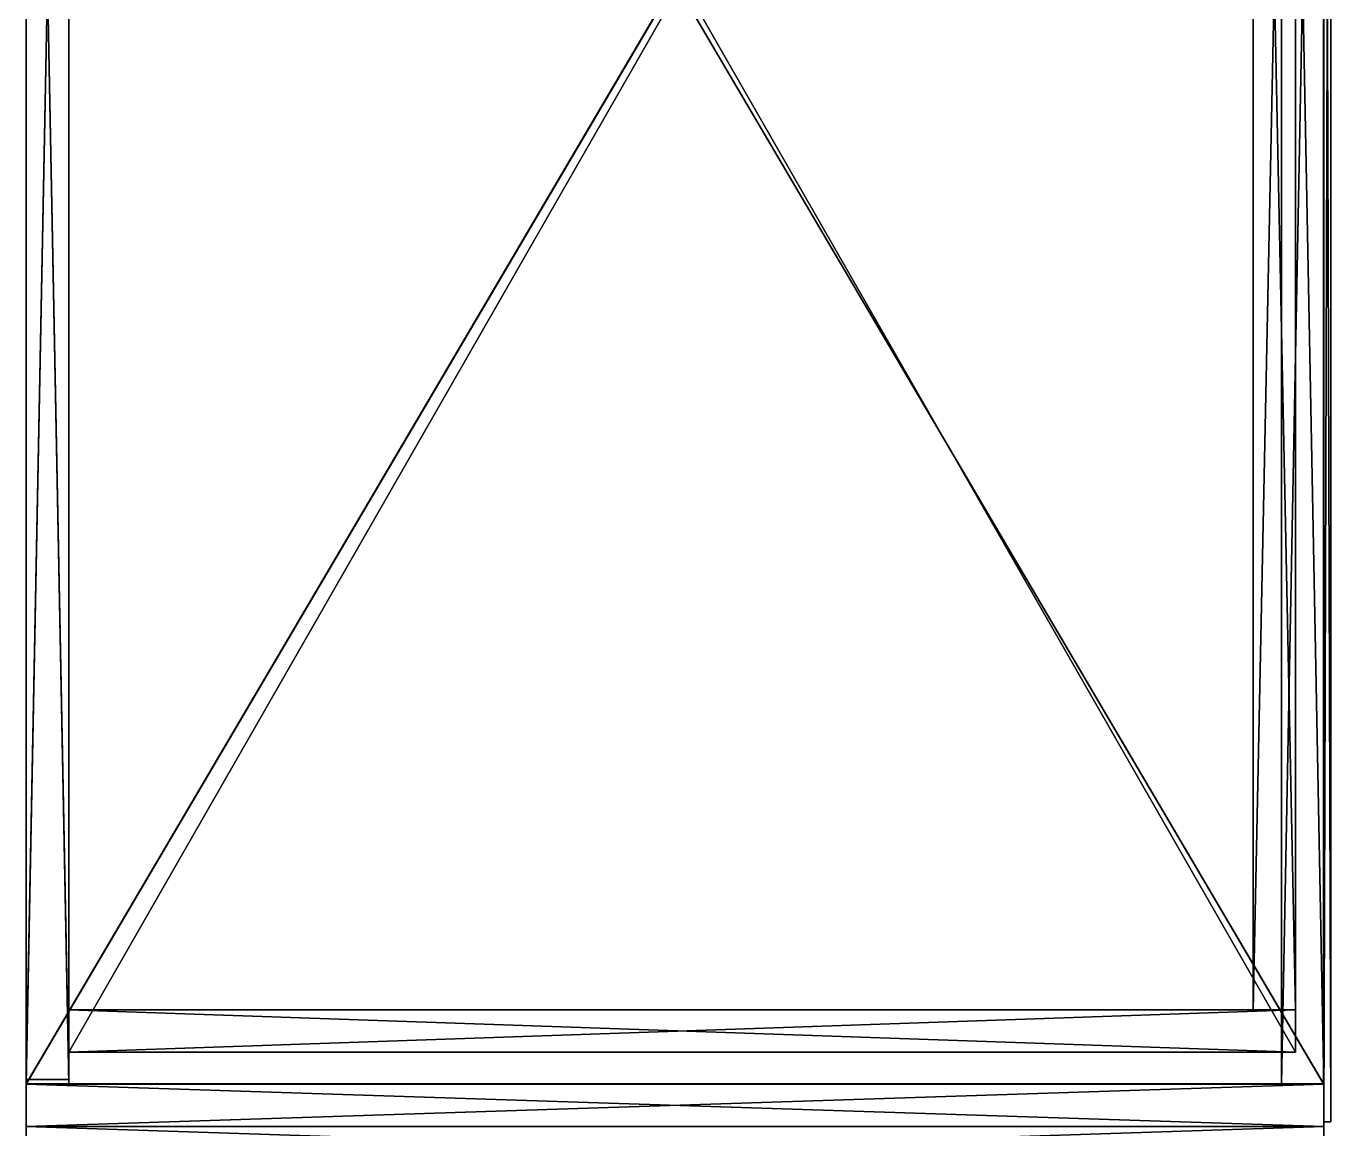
# Model space of a CAD drawing. Extents: x -93 to 853, y -1114 to 3880.
# Drawn here: x 0 to 553, y 969 to 1436 of the extents above; entities that cross this region are included whole.
import ezdxf

# ---------------------------------------------------------------- set-up
doc = ezdxf.new("R2010")
doc.units = 0
doc.layers.get('0').update_dxf_attribs({"color": 13, "linetype": 'CONTINUOUS'})
for name, color, linetype in [('____03_2____', 190, 'CONTINUOUS'), ('____03_2_____', 252, 'CONTINUOUS'), ('____03______', 134, 'CONTINUOUS'), ('_____18________1____', 32, 'CONTINUOUS'), ('_____18________1_____', 134, 'CONTINUOUS'), ('_____18________2____', 34, 'CONTINUOUS'), ('_____18________2_____', 22, 'CONTINUOUS'), ('_____18_____________', 36, 'CONTINUOUS')]:
    doc.layers.add(name, color=color, linetype=linetype)

# ---------------------------------------------------------------- blocks, each defined once
blk = doc.blocks.new('TELO_39')
for p, q in [((0, 2100), (0, 2100, -550)), ((0, 0), (0, 2100)), ((0, 2100, -550), (0, 0, -550)), ((18, 2100, -550), (0, 2100, -550)), ((0, 2100), (18, 2100)), ((18, 2100), (18, 2100, -550)), ((18, 0), (18, 2100)), ((18, 2100, -550), (18, 0, -550)), ((0, 0, -550), (0, 0)), ((0, 0), (18, 0)), ((18, 0, -550), (0, 0, -550)), ((18, 0, -550), (18, 0))]:
    blk.add_line(p, q)
mesh = blk.add_polyface()
corners = [(0, 2100), (0, 0, -550), (0, 0), (0, 2100, -550)]
mesh.append_faces([[corners[k] for k in face] for face in [(0, 1, 2), (1, 0, 3)]], dxfattribs={"vtx0": -1})
mesh = blk.add_polyface()
corners = [(18, 2100, -550), (0, 0, -550), (0, 2100, -550), (18, 0, -550)]
mesh.append_faces([[corners[k] for k in face] for face in [(0, 1, 2), (1, 0, 3)]], dxfattribs={"vtx0": -1})
mesh = blk.add_polyface()
corners = [(0, 2100), (18, 2100, -550), (0, 2100, -550), (18, 2100)]
mesh.append_faces([[corners[k] for k in face] for face in [(0, 1, 2), (1, 0, 3)]], dxfattribs={"vtx0": -1})
mesh = blk.add_polyface()
corners = [(18, 0), (0, 2100), (0, 0), (18, 2100)]
mesh.append_faces([[corners[k] for k in face] for face in [(0, 1, 2), (1, 0, 3)]], dxfattribs={"vtx0": -1})
mesh = blk.add_polyface()
corners = [(18, 0, -550), (18, 2100), (18, 0), (18, 2100, -550)]
mesh.append_faces([[corners[k] for k in face] for face in [(0, 1, 2), (1, 0, 3)]], dxfattribs={"vtx0": -1})
mesh = blk.add_polyface()
corners = [(18, 0), (0, 0, -550), (18, 0, -550), (0, 0)]
mesh.append_faces([[corners[k] for k in face] for face in [(0, 1, 2), (1, 0, 3)]], dxfattribs={"vtx0": -1})
blk = doc.blocks.new('RAM_PANEL_39')
for p, q in [((0, 550), (18, 550)), ((0, 550, 2100), (18, 550, 2100)), ((0, 0, 2100), (18, 0, 2100)), ((0, 0), (18, 0))]:
    blk.add_line(p, q)
at = {"extrusion": (0, -1, 6.12323e-17)}
blk.add_blockref('TELO_39', (0, 0), dxfattribs=at)
blk = doc.blocks.new('PANEL_V_30')
blk.add_blockref('RAM_PANEL_39', (0, 0))
blk = doc.blocks.new('TELO_32')
for p, q in [((907, 520), (0, 520)), ((907, 520, 3), (0, 520, 3)), ((907, 520), (907, 520, 3)), ((907, 0), (907, 520)), ((907, 0, 3), (907, 520, 3)), ((0, 0), (907, 0)), ((0, 0, 3), (907, 0, 3)), ((907, 0), (907, 0, 3))]:
    blk.add_line(p, q)
mesh = blk.add_polyface()
corners = [(907, 520), (0, 0), (0, 520), (907, 0)]
mesh.append_faces([[corners[k] for k in face] for face in [(0, 1, 2), (1, 0, 3)]], dxfattribs={"vtx0": -1})
mesh = blk.add_polyface()
corners = [(907, 0, 3), (0, 520, 3), (0, 0, 3), (907, 520, 3)]
mesh.append_faces([[corners[k] for k in face] for face in [(0, 1, 2), (1, 0, 3)]], dxfattribs={"vtx0": -1})
blk = doc.blocks.new('KR_F')
at = {"color": 250}
for p, q in [((0, 0, 16), (0, 0)), ((700, 0, 16), (0, 0, 16)), ((0, 0), (700, 0)), ((700, 0), (700, 0, 16))]:
    blk.add_line(p, q, dxfattribs=at)
mesh = blk.add_polyface()
corners = [(700, 0, 16), (0, 0), (700, 0), (0, 0, 16)]
mesh.append_faces([[corners[k] for k in face] for face in [(0, 1, 2), (1, 0, 3)]], dxfattribs={"vtx0": -1})
blk = doc.blocks.new('KR_Z')
at = {"color": 250}
for p, q in [((0, 0, 16), (0, 0)), ((0, 0), (700, 0)), ((700, 0, 16), (0, 0, 16)), ((700, 0), (700, 0, 16))]:
    blk.add_line(p, q, dxfattribs=at)
mesh = blk.add_polyface()
corners = [(0, 0, 16), (700, 0), (0, 0), (700, 0, 16)]
mesh.append_faces([[corners[k] for k in face] for face in [(0, 1, 2), (1, 0, 3)]], dxfattribs={"vtx0": -1})
blk = doc.blocks.new('KR_P')
at = {"color": 250}
for p, q in [((0, 500), (0, 500, 16)), ((0, 0), (0, 500)), ((0, 500, 16), (0, 0, 16)), ((0, 0, 16), (0, 0))]:
    blk.add_line(p, q, dxfattribs=at)
mesh = blk.add_polyface()
corners = [(0, 500), (0, 0, 16), (0, 0), (0, 500, 16)]
mesh.append_faces([[corners[k] for k in face] for face in [(0, 1, 2), (1, 0, 3)]], dxfattribs={"vtx0": -1})
blk = doc.blocks.new('KR_3')
at = {"xscale": 1.295714285714286, "zscale": 0.1875}
for name, p in [('KR_Z', (0, 520)), ('KR_F', (0, 0))]:
    blk.add_blockref(name, p, dxfattribs=at)
at = {"yscale": 1.04, "zscale": 0.1875}
blk.add_blockref('KR_P', (907, 0), dxfattribs=at)
blk = doc.blocks.new('RAM_PANEL_31')
at = {"color": 250}
for p, q in [((907, 520), (0, 520)), ((907, 520, 3), (0, 520, 3)), ((907, 0), (907, 520)), ((907, 520), (907, 520, 3)), ((907, 0, 3), (907, 520, 3)), ((0, 0), (907, 0)), ((0, 0, 3), (907, 0, 3)), ((907, 0), (907, 0, 3))]:
    blk.add_line(p, q, dxfattribs=at)
for name in ['TELO_32', 'KR_3']:
    blk.add_blockref(name, (0, 0))
blk = doc.blocks.new('PANEL_G_3')
blk.add_blockref('RAM_PANEL_31', (0, 0))
blk = doc.blocks.new('TELO_F_4')
for p, q in [((0, 18), (200, 18)), ((200, 18, 871), (0, 18, 871)), ((0, 18, 871), (0, 18)), ((0, 18, 871), (0, 0, 871)), ((0, 0), (0, 18)), ((200, 18), (200, 18, 871)), ((200, 18, 871), (200, 0, 871)), ((200, 18), (200, 0)), ((200, 0, 871), (0, 0, 871)), ((0, 0), (200, 0)), ((0, 0, 871), (0, 0)), ((200, 0), (200, 0, 871))]:
    blk.add_line(p, q)
mesh = blk.add_polyface()
corners = [(0, 18, 871), (200, 18), (0, 18), (200, 18, 871)]
mesh.append_faces([[corners[k] for k in face] for face in [(0, 1, 2), (1, 0, 3)]], dxfattribs={"vtx0": -1})
mesh = blk.add_polyface()
corners = [(200, 0, 871), (0, 18, 871), (0, 0, 871), (200, 18, 871)]
mesh.append_faces([[corners[k] for k in face] for face in [(0, 1, 2), (1, 0, 3)]], dxfattribs={"vtx0": -1})
mesh = blk.add_polyface()
corners = [(0, 18, 871), (0, 0), (0, 0, 871), (0, 18)]
mesh.append_faces([[corners[k] for k in face] for face in [(0, 1, 2), (1, 0, 3)]], dxfattribs={"vtx0": -1})
mesh = blk.add_polyface()
corners = [(200, 18), (0, 0), (0, 18), (200, 0)]
mesh.append_faces([[corners[k] for k in face] for face in [(0, 1, 2), (1, 0, 3)]], dxfattribs={"vtx0": -1})
mesh = blk.add_polyface()
corners = [(200, 18), (200, 0, 871), (200, 0), (200, 18, 871)]
mesh.append_faces([[corners[k] for k in face] for face in [(0, 1, 2), (1, 0, 3)]], dxfattribs={"vtx0": -1})
mesh = blk.add_polyface()
corners = [(200, 0), (0, 0, 871), (0, 0), (200, 0, 871)]
mesh.append_faces([[corners[k] for k in face] for face in [(0, 1, 2), (1, 0, 3)]], dxfattribs={"vtx0": -1})
blk = doc.blocks.new('RAMKA_PANEL_F_3')
for p, q in [((0, 0), (0, 18)), ((0, 0, 871), (0, 18, 871)), ((200, 0, 871), (200, 18, 871)), ((200, 0), (200, 18))]:
    blk.add_line(p, q)
blk.add_blockref('TELO_F_4', (0, 0))
blk = doc.blocks.new('PANEL_F_3')
blk.add_blockref('RAMKA_PANEL_F_3', (0, 0))
blk = doc.blocks.new('TELO_F_3')
for p, q in [((0, 18), (200, 18)), ((200, 18, 930), (0, 18, 930)), ((0, 18, 930), (0, 18)), ((0, 18, 930), (0, 0, 930)), ((0, 0), (0, 18)), ((200, 18), (200, 18, 930)), ((200, 18, 930), (200, 0, 930)), ((200, 18), (200, 0)), ((200, 0, 930), (0, 0, 930)), ((0, 0), (200, 0)), ((0, 0, 930), (0, 0)), ((200, 0), (200, 0, 930))]:
    blk.add_line(p, q)
mesh = blk.add_polyface()
corners = [(0, 18, 930), (200, 18), (0, 18), (200, 18, 930)]
mesh.append_faces([[corners[k] for k in face] for face in [(0, 1, 2), (1, 0, 3)]], dxfattribs={"vtx0": -1})
mesh = blk.add_polyface()
corners = [(200, 0, 930), (0, 18, 930), (0, 0, 930), (200, 18, 930)]
mesh.append_faces([[corners[k] for k in face] for face in [(0, 1, 2), (1, 0, 3)]], dxfattribs={"vtx0": -1})
mesh = blk.add_polyface()
corners = [(0, 18, 930), (0, 0), (0, 0, 930), (0, 18)]
mesh.append_faces([[corners[k] for k in face] for face in [(0, 1, 2), (1, 0, 3)]], dxfattribs={"vtx0": -1})
mesh = blk.add_polyface()
corners = [(200, 18), (0, 0), (0, 18), (200, 0)]
mesh.append_faces([[corners[k] for k in face] for face in [(0, 1, 2), (1, 0, 3)]], dxfattribs={"vtx0": -1})
mesh = blk.add_polyface()
corners = [(200, 18), (200, 0, 930), (200, 0), (200, 18, 930)]
mesh.append_faces([[corners[k] for k in face] for face in [(0, 1, 2), (1, 0, 3)]], dxfattribs={"vtx0": -1})
mesh = blk.add_polyface()
corners = [(200, 0), (0, 0, 930), (0, 0), (200, 0, 930)]
mesh.append_faces([[corners[k] for k in face] for face in [(0, 1, 2), (1, 0, 3)]], dxfattribs={"vtx0": -1})
blk = doc.blocks.new('RAMKA_PANEL_F_2')
for p, q in [((0, 0), (0, 18)), ((0, 0, 930), (0, 18, 930)), ((200, 0, 930), (200, 18, 930)), ((200, 0), (200, 18))]:
    blk.add_line(p, q)
blk.add_blockref('TELO_F_3', (0, 0))
blk = doc.blocks.new('PANEL_F_2')
blk.add_blockref('RAMKA_PANEL_F_2', (0, 0))
blk = doc.blocks.new('TELO_F_6')
for p, q in [((0, 18), (200, 18)), ((200, 18, 520), (0, 18, 520)), ((0, 18, 520), (0, 18)), ((0, 18, 520), (0, 0, 520)), ((0, 0), (0, 18)), ((200, 18), (200, 18, 520)), ((200, 18, 520), (200, 0, 520)), ((200, 18), (200, 0)), ((200, 0, 520), (0, 0, 520)), ((0, 0), (200, 0)), ((0, 0, 520), (0, 0)), ((200, 0), (200, 0, 520))]:
    blk.add_line(p, q)
mesh = blk.add_polyface()
corners = [(0, 18, 520), (200, 18), (0, 18), (200, 18, 520)]
mesh.append_faces([[corners[k] for k in face] for face in [(0, 1, 2), (1, 0, 3)]], dxfattribs={"vtx0": -1})
mesh = blk.add_polyface()
corners = [(200, 0, 520), (0, 18, 520), (0, 0, 520), (200, 18, 520)]
mesh.append_faces([[corners[k] for k in face] for face in [(0, 1, 2), (1, 0, 3)]], dxfattribs={"vtx0": -1})
mesh = blk.add_polyface()
corners = [(0, 18, 520), (0, 0), (0, 0, 520), (0, 18)]
mesh.append_faces([[corners[k] for k in face] for face in [(0, 1, 2), (1, 0, 3)]], dxfattribs={"vtx0": -1})
mesh = blk.add_polyface()
corners = [(200, 18), (0, 0), (0, 18), (200, 0)]
mesh.append_faces([[corners[k] for k in face] for face in [(0, 1, 2), (1, 0, 3)]], dxfattribs={"vtx0": -1})
mesh = blk.add_polyface()
corners = [(200, 18), (200, 0, 520), (200, 0), (200, 18, 520)]
mesh.append_faces([[corners[k] for k in face] for face in [(0, 1, 2), (1, 0, 3)]], dxfattribs={"vtx0": -1})
mesh = blk.add_polyface()
corners = [(200, 0), (0, 0, 520), (0, 0), (200, 0, 520)]
mesh.append_faces([[corners[k] for k in face] for face in [(0, 1, 2), (1, 0, 3)]], dxfattribs={"vtx0": -1})
blk = doc.blocks.new('RAMKA_PANEL_F_5')
for p, q in [((0, 0), (0, 18)), ((0, 0, 520), (0, 18, 520)), ((200, 0, 520), (200, 18, 520)), ((200, 0), (200, 18))]:
    blk.add_line(p, q)
blk.add_blockref('TELO_F_6', (0, 0))
blk = doc.blocks.new('PANEL_F_5')
blk.add_blockref('RAMKA_PANEL_F_5', (0, 0))
blk = doc.blocks.new('____')
at = {"layer": '____03______', "extrusion": (2.95823e-31, -7.65714e-16, -1), "rotation": 270}
blk.add_blockref('PANEL_G_3', (-538, 918.5, -3), dxfattribs=at)
at = {"layer": '_____18_____________', "extrusion": (1, -7.65714e-16, -3.82857e-16), "rotation": 89.99999999999991}
blk.add_blockref('PANEL_F_5', (29.5, 0, 18), dxfattribs=at)
at = {"layer": '_____18_____________', "extrusion": (-1.14857e-15, 1, 3.82857e-15), "rotation": 89.99999999999994}
blk.add_blockref('PANEL_F_3', (-520, 0, 29.5), dxfattribs=at)
at = {"layer": '_____18_____________', "extrusion": (1.14857e-15, 1, -1.71364e-30), "rotation": 90.00000000000016}
blk.add_blockref('PANEL_F_2', (0, 0), dxfattribs=at)
blk = doc.blocks.new('TELO_33')
for p, q in [((0, 830), (0, 830, -550)), ((0, 0), (0, 830)), ((0, 830, -550), (0, 0, -550)), ((18, 830, -550), (0, 830, -550)), ((0, 830), (18, 830)), ((18, 830), (18, 830, -550)), ((18, 0), (18, 830)), ((18, 830, -550), (18, 0, -550)), ((0, 0, -550), (0, 0)), ((0, 0), (18, 0)), ((18, 0, -550), (0, 0, -550)), ((18, 0, -550), (18, 0))]:
    blk.add_line(p, q)
mesh = blk.add_polyface()
corners = [(0, 830), (0, 0, -550), (0, 0), (0, 830, -550)]
mesh.append_faces([[corners[k] for k in face] for face in [(0, 1, 2), (1, 0, 3)]], dxfattribs={"vtx0": -1})
mesh = blk.add_polyface()
corners = [(18, 830, -550), (0, 0, -550), (0, 830, -550), (18, 0, -550)]
mesh.append_faces([[corners[k] for k in face] for face in [(0, 1, 2), (1, 0, 3)]], dxfattribs={"vtx0": -1})
mesh = blk.add_polyface()
corners = [(0, 830), (18, 830, -550), (0, 830, -550), (18, 830)]
mesh.append_faces([[corners[k] for k in face] for face in [(0, 1, 2), (1, 0, 3)]], dxfattribs={"vtx0": -1})
mesh = blk.add_polyface()
corners = [(18, 0), (0, 830), (0, 0), (18, 830)]
mesh.append_faces([[corners[k] for k in face] for face in [(0, 1, 2), (1, 0, 3)]], dxfattribs={"vtx0": -1})
mesh = blk.add_polyface()
corners = [(18, 0, -550), (18, 830), (18, 0), (18, 830, -550)]
mesh.append_faces([[corners[k] for k in face] for face in [(0, 1, 2), (1, 0, 3)]], dxfattribs={"vtx0": -1})
mesh = blk.add_polyface()
corners = [(18, 0), (0, 0, -550), (18, 0, -550), (0, 0)]
mesh.append_faces([[corners[k] for k in face] for face in [(0, 1, 2), (1, 0, 3)]], dxfattribs={"vtx0": -1})
blk = doc.blocks.new('RAM_PANEL_33')
for p, q in [((0, 550), (18, 550)), ((0, 550, 830), (18, 550, 830)), ((0, 0, 830), (18, 0, 830)), ((0, 0), (18, 0))]:
    blk.add_line(p, q)
at = {"extrusion": (0, -1, 6.12323e-17)}
blk.add_blockref('TELO_33', (0, 0), dxfattribs=at)
blk = doc.blocks.new('PANEL_V_27')
blk.add_blockref('RAM_PANEL_33', (0, 0))
blk = doc.blocks.new('TELO_49')
for p, q in [((934, 550), (0, 550)), ((934, 550, 18), (0, 550, 18)), ((934, 550), (934, 550, 18)), ((934, 0), (934, 550)), ((934, 0, 18), (934, 550, 18)), ((0, 0), (934, 0)), ((0, 0, 18), (934, 0, 18)), ((934, 0), (934, 0, 18))]:
    blk.add_line(p, q)
mesh = blk.add_polyface()
corners = [(934, 550), (0, 0), (0, 550), (934, 0)]
mesh.append_faces([[corners[k] for k in face] for face in [(0, 1, 2), (1, 0, 3)]], dxfattribs={"vtx0": -1})
mesh = blk.add_polyface()
corners = [(934, 0, 18), (0, 550, 18), (0, 0, 18), (934, 550, 18)]
mesh.append_faces([[corners[k] for k in face] for face in [(0, 1, 2), (1, 0, 3)]], dxfattribs={"vtx0": -1})
blk = doc.blocks.new('KR_L')
at = {"color": 250}
for p, q in [((0, 500), (0, 0)), ((0, 0, 16), (0, 500, 16)), ((0, 500, 16), (0, 500)), ((0, 0), (0, 0, 16))]:
    blk.add_line(p, q, dxfattribs=at)
mesh = blk.add_polyface()
corners = [(0, 500, 16), (0, 0), (0, 0, 16), (0, 500)]
mesh.append_faces([[corners[k] for k in face] for face in [(0, 1, 2), (1, 0, 3)]], dxfattribs={"vtx0": -1})
blk = doc.blocks.new('KR_13')
at = {"yscale": 1.868, "zscale": 1.125}
for name, p in [('KR_L', (0, 0)), ('KR_P', (550, 0))]:
    blk.add_blockref(name, p, dxfattribs=at)
at = {"xscale": 0.7857142857142857, "zscale": 1.125}
blk.add_blockref('KR_F', (0, 0), dxfattribs=at)
blk = doc.blocks.new('RAM_PANEL_49')
at = {"color": 250}
for p, q in [((0, 934), (0, 0)), ((0, 934, 18), (0, 0, 18)), ((550, 0), (550, 934)), ((550, 0, 18), (550, 934, 18)), ((0, 0), (550, 0)), ((0, 0), (0, 0, 18)), ((0, 0, 18), (550, 0, 18)), ((550, 0), (550, 0, 18))]:
    blk.add_line(p, q, dxfattribs=at)
at = {"rotation": 270}
blk.add_blockref('TELO_49', (0, 934), dxfattribs=at)
blk.add_blockref('KR_13', (0, 0))
blk = doc.blocks.new('PANEL_G_13')
blk.add_blockref('RAM_PANEL_49', (0, 0))
blk = doc.blocks.new('TELO_F_17')
for p, q in [((0, 3), (2096, 3)), ((2096, 3, 966), (0, 3, 966)), ((0, 3, 966), (0, 3)), ((0, 3, 966), (0, 0, 966)), ((0, 0), (0, 3)), ((2096, 0, 966), (0, 0, 966)), ((0, 0), (2096, 0)), ((0, 0, 966), (0, 0)), ((2096, 3), (2096, 3, 966)), ((2096, 3, 966), (2096, 0, 966)), ((2096, 3), (2096, 0)), ((2096, 0), (2096, 0, 966))]:
    blk.add_line(p, q)
mesh = blk.add_polyface()
corners = [(0, 3, 966), (2096, 3), (0, 3), (2096, 3, 966)]
mesh.append_faces([[corners[k] for k in face] for face in [(0, 1, 2), (1, 0, 3)]], dxfattribs={"vtx0": -1})
mesh = blk.add_polyface()
corners = [(2096, 0, 966), (0, 3, 966), (0, 0, 966), (2096, 3, 966)]
mesh.append_faces([[corners[k] for k in face] for face in [(0, 1, 2), (1, 0, 3)]], dxfattribs={"vtx0": -1})
mesh = blk.add_polyface()
corners = [(0, 3, 966), (0, 0), (0, 0, 966), (0, 3)]
mesh.append_faces([[corners[k] for k in face] for face in [(0, 1, 2), (1, 0, 3)]], dxfattribs={"vtx0": -1})
mesh = blk.add_polyface()
corners = [(2096, 3), (0, 0), (0, 3), (2096, 0)]
mesh.append_faces([[corners[k] for k in face] for face in [(0, 1, 2), (1, 0, 3)]], dxfattribs={"vtx0": -1})
mesh = blk.add_polyface()
corners = [(2096, 0), (0, 0, 966), (0, 0), (2096, 0, 966)]
mesh.append_faces([[corners[k] for k in face] for face in [(0, 1, 2), (1, 0, 3)]], dxfattribs={"vtx0": -1})
mesh = blk.add_polyface()
corners = [(2096, 3), (2096, 0, 966), (2096, 0), (2096, 3, 966)]
mesh.append_faces([[corners[k] for k in face] for face in [(0, 1, 2), (1, 0, 3)]], dxfattribs={"vtx0": -1})
blk = doc.blocks.new('RAMKA_PANEL_F_16')
for p, q in [((0, 0), (0, 3)), ((0, 0, 2096), (0, 3, 2096))]:
    blk.add_line(p, q)
at = {"extrusion": (1, 0, 6.12323e-17), "rotation": 270}
blk.add_blockref('TELO_F_17', (0, 2096), dxfattribs=at)
blk = doc.blocks.new('PANEL_F_16')
blk.add_blockref('RAMKA_PANEL_F_16', (0, 0))
blk = doc.blocks.new('TELO_44')
for p, q in [((0, 830), (0, 830, -550)), ((0, 0), (0, 830)), ((0, 830, -550), (0, 0, -550)), ((18, 830, -550), (0, 830, -550)), ((0, 830), (18, 830)), ((18, 830), (18, 830, -550)), ((18, 0), (18, 830)), ((18, 830, -550), (18, 0, -550)), ((0, 0, -550), (0, 0)), ((0, 0), (18, 0)), ((18, 0, -550), (0, 0, -550)), ((18, 0, -550), (18, 0))]:
    blk.add_line(p, q)
mesh = blk.add_polyface()
corners = [(0, 830), (0, 0, -550), (0, 0), (0, 830, -550)]
mesh.append_faces([[corners[k] for k in face] for face in [(0, 1, 2), (1, 0, 3)]], dxfattribs={"vtx0": -1})
mesh = blk.add_polyface()
corners = [(18, 830, -550), (0, 0, -550), (0, 830, -550), (18, 0, -550)]
mesh.append_faces([[corners[k] for k in face] for face in [(0, 1, 2), (1, 0, 3)]], dxfattribs={"vtx0": -1})
mesh = blk.add_polyface()
corners = [(0, 830), (18, 830, -550), (0, 830, -550), (18, 830)]
mesh.append_faces([[corners[k] for k in face] for face in [(0, 1, 2), (1, 0, 3)]], dxfattribs={"vtx0": -1})
mesh = blk.add_polyface()
corners = [(18, 0), (0, 830), (0, 0), (18, 830)]
mesh.append_faces([[corners[k] for k in face] for face in [(0, 1, 2), (1, 0, 3)]], dxfattribs={"vtx0": -1})
mesh = blk.add_polyface()
corners = [(18, 0, -550), (18, 830), (18, 0), (18, 830, -550)]
mesh.append_faces([[corners[k] for k in face] for face in [(0, 1, 2), (1, 0, 3)]], dxfattribs={"vtx0": -1})
mesh = blk.add_polyface()
corners = [(18, 0), (0, 0, -550), (18, 0, -550), (0, 0)]
mesh.append_faces([[corners[k] for k in face] for face in [(0, 1, 2), (1, 0, 3)]], dxfattribs={"vtx0": -1})
blk = doc.blocks.new('RAM_PANEL_44')
for p, q in [((0, 550), (18, 550)), ((0, 550, 830), (18, 550, 830)), ((0, 0, 830), (18, 0, 830)), ((0, 0), (18, 0))]:
    blk.add_line(p, q)
at = {"extrusion": (0, -1, 6.12323e-17)}
blk.add_blockref('TELO_44', (0, 0), dxfattribs=at)
blk = doc.blocks.new('PANEL_V_32')
blk.add_blockref('RAM_PANEL_44', (0, 0))
blk = doc.blocks.new('TELO_52')
for p, q in [((934, 550), (0, 550)), ((934, 550, 18), (0, 550, 18)), ((934, 550), (934, 550, 18)), ((934, 0), (934, 550)), ((934, 0, 18), (934, 550, 18)), ((0, 0), (934, 0)), ((0, 0, 18), (934, 0, 18)), ((934, 0), (934, 0, 18))]:
    blk.add_line(p, q)
mesh = blk.add_polyface()
corners = [(934, 550), (0, 0), (0, 550), (934, 0)]
mesh.append_faces([[corners[k] for k in face] for face in [(0, 1, 2), (1, 0, 3)]], dxfattribs={"vtx0": -1})
mesh = blk.add_polyface()
corners = [(934, 0, 18), (0, 550, 18), (0, 0, 18), (934, 550, 18)]
mesh.append_faces([[corners[k] for k in face] for face in [(0, 1, 2), (1, 0, 3)]], dxfattribs={"vtx0": -1})
blk = doc.blocks.new('KR_14')
at = {"yscale": 1.868, "zscale": 1.125}
for name, p in [('KR_L', (0, 0)), ('KR_P', (550, 0))]:
    blk.add_blockref(name, p, dxfattribs=at)
at = {"xscale": 0.7857142857142857, "zscale": 1.125}
blk.add_blockref('KR_F', (0, 0), dxfattribs=at)
blk = doc.blocks.new('RAM_PANEL_52')
at = {"color": 250}
for p, q in [((0, 934), (0, 0)), ((0, 934, 18), (0, 0, 18)), ((550, 0), (550, 934)), ((550, 0, 18), (550, 934, 18)), ((0, 0), (550, 0)), ((0, 0), (0, 0, 18)), ((0, 0, 18), (550, 0, 18)), ((550, 0), (550, 0, 18))]:
    blk.add_line(p, q, dxfattribs=at)
at = {"rotation": 270}
blk.add_blockref('TELO_52', (0, 934), dxfattribs=at)
blk.add_blockref('KR_14', (0, 0))
blk = doc.blocks.new('PANEL_G_14')
blk.add_blockref('RAM_PANEL_52', (0, 0))
blk = doc.blocks.new('TELO_F_19')
for p, q in [((0, 18), (934, 18)), ((934, 18, 110), (0, 18, 110)), ((0, 18, 110), (0, 18)), ((0, 18, 110), (0, 0, 110)), ((0, 0), (0, 18)), ((934, 18), (934, 18, 110)), ((934, 18, 110), (934, 0, 110)), ((934, 18), (934, 0)), ((934, 0, 110), (0, 0, 110)), ((0, 0), (934, 0)), ((0, 0, 110), (0, 0)), ((934, 0), (934, 0, 110))]:
    blk.add_line(p, q)
mesh = blk.add_polyface()
corners = [(0, 18, 110), (934, 18), (0, 18), (934, 18, 110)]
mesh.append_faces([[corners[k] for k in face] for face in [(0, 1, 2), (1, 0, 3)]], dxfattribs={"vtx0": -1})
mesh = blk.add_polyface()
corners = [(934, 0, 110), (0, 18, 110), (0, 0, 110), (934, 18, 110)]
mesh.append_faces([[corners[k] for k in face] for face in [(0, 1, 2), (1, 0, 3)]], dxfattribs={"vtx0": -1})
mesh = blk.add_polyface()
corners = [(0, 18, 110), (0, 0), (0, 0, 110), (0, 18)]
mesh.append_faces([[corners[k] for k in face] for face in [(0, 1, 2), (1, 0, 3)]], dxfattribs={"vtx0": -1})
mesh = blk.add_polyface()
corners = [(934, 18), (0, 0), (0, 18), (934, 0)]
mesh.append_faces([[corners[k] for k in face] for face in [(0, 1, 2), (1, 0, 3)]], dxfattribs={"vtx0": -1})
mesh = blk.add_polyface()
corners = [(934, 18), (934, 0, 110), (934, 0), (934, 18, 110)]
mesh.append_faces([[corners[k] for k in face] for face in [(0, 1, 2), (1, 0, 3)]], dxfattribs={"vtx0": -1})
mesh = blk.add_polyface()
corners = [(934, 0), (0, 0, 110), (0, 0), (934, 0, 110)]
mesh.append_faces([[corners[k] for k in face] for face in [(0, 1, 2), (1, 0, 3)]], dxfattribs={"vtx0": -1})
blk = doc.blocks.new('RAMKA_PANEL_F_18')
for p, q in [((0, 0), (0, 18)), ((0, 0, 934), (0, 18, 934)), ((110, 0, 934), (110, 18, 934)), ((110, 0), (110, 18))]:
    blk.add_line(p, q)
at = {"extrusion": (1, 0, 6.12323e-17), "rotation": 270}
blk.add_blockref('TELO_F_19', (0, 934), dxfattribs=at)
blk = doc.blocks.new('PANEL_F_18')
blk.add_blockref('RAMKA_PANEL_F_18', (0, 0))
blk = doc.blocks.new('TELO_45')
for p, q in [((934, 550), (0, 550)), ((934, 550, 18), (0, 550, 18)), ((934, 550), (934, 550, 18)), ((934, 0), (934, 550)), ((934, 0, 18), (934, 550, 18)), ((0, 0), (934, 0)), ((0, 0, 18), (934, 0, 18)), ((934, 0), (934, 0, 18))]:
    blk.add_line(p, q)
mesh = blk.add_polyface()
corners = [(934, 550), (0, 0), (0, 550), (934, 0)]
mesh.append_faces([[corners[k] for k in face] for face in [(0, 1, 2), (1, 0, 3)]], dxfattribs={"vtx0": -1})
mesh = blk.add_polyface()
corners = [(934, 0, 18), (0, 550, 18), (0, 0, 18), (934, 550, 18)]
mesh.append_faces([[corners[k] for k in face] for face in [(0, 1, 2), (1, 0, 3)]], dxfattribs={"vtx0": -1})
blk = doc.blocks.new('KR_10')
at = {"yscale": 1.868, "zscale": 1.125}
for name, p in [('KR_L', (0, 0)), ('KR_P', (550, 0))]:
    blk.add_blockref(name, p, dxfattribs=at)
at = {"xscale": 0.7857142857142857, "zscale": 1.125}
blk.add_blockref('KR_F', (0, 0), dxfattribs=at)
blk = doc.blocks.new('RAM_PANEL_45')
at = {"color": 250}
for p, q in [((0, 934), (0, 0)), ((0, 934, 18), (0, 0, 18)), ((550, 0), (550, 934)), ((550, 0, 18), (550, 934, 18)), ((0, 0), (550, 0)), ((0, 0), (0, 0, 18)), ((0, 0, 18), (550, 0, 18)), ((550, 0), (550, 0, 18))]:
    blk.add_line(p, q, dxfattribs=at)
at = {"rotation": 270}
blk.add_blockref('TELO_45', (0, 934), dxfattribs=at)
blk.add_blockref('KR_10', (0, 0))
blk = doc.blocks.new('PANEL_G_10')
blk.add_blockref('RAM_PANEL_45', (0, 0))
blk = doc.blocks.new('TELO_F_18')
for p, q in [((0, 18), (110, 18)), ((110, 18, 934), (0, 18, 934)), ((0, 18, 934), (0, 18)), ((0, 18, 934), (0, 0, 934)), ((0, 0), (0, 18)), ((110, 18), (110, 18, 934)), ((110, 18, 934), (110, 0, 934)), ((110, 18), (110, 0)), ((110, 0, 934), (0, 0, 934)), ((0, 0), (110, 0)), ((0, 0, 934), (0, 0)), ((110, 0), (110, 0, 934))]:
    blk.add_line(p, q)
mesh = blk.add_polyface()
corners = [(0, 18, 934), (110, 18), (0, 18), (110, 18, 934)]
mesh.append_faces([[corners[k] for k in face] for face in [(0, 1, 2), (1, 0, 3)]], dxfattribs={"vtx0": -1})
mesh = blk.add_polyface()
corners = [(110, 0, 934), (0, 18, 934), (0, 0, 934), (110, 18, 934)]
mesh.append_faces([[corners[k] for k in face] for face in [(0, 1, 2), (1, 0, 3)]], dxfattribs={"vtx0": -1})
mesh = blk.add_polyface()
corners = [(0, 18, 934), (0, 0), (0, 0, 934), (0, 18)]
mesh.append_faces([[corners[k] for k in face] for face in [(0, 1, 2), (1, 0, 3)]], dxfattribs={"vtx0": -1})
mesh = blk.add_polyface()
corners = [(110, 18), (0, 0), (0, 18), (110, 0)]
mesh.append_faces([[corners[k] for k in face] for face in [(0, 1, 2), (1, 0, 3)]], dxfattribs={"vtx0": -1})
mesh = blk.add_polyface()
corners = [(110, 18), (110, 0, 934), (110, 0), (110, 18, 934)]
mesh.append_faces([[corners[k] for k in face] for face in [(0, 1, 2), (1, 0, 3)]], dxfattribs={"vtx0": -1})
mesh = blk.add_polyface()
corners = [(110, 0), (0, 0, 934), (0, 0), (110, 0, 934)]
mesh.append_faces([[corners[k] for k in face] for face in [(0, 1, 2), (1, 0, 3)]], dxfattribs={"vtx0": -1})
blk = doc.blocks.new('RAMKA_PANEL_F_17')
for p, q in [((0, 0), (0, 18)), ((0, 0, 934), (0, 18, 934)), ((110, 0, 934), (110, 18, 934)), ((110, 0), (110, 18))]:
    blk.add_line(p, q)
blk.add_blockref('TELO_F_18', (0, 0))
blk = doc.blocks.new('PANEL_F_17')
blk.add_blockref('RAMKA_PANEL_F_17', (0, 0))
blk = doc.blocks.new('TELO_46')
for p, q in [((934, 550), (0, 550)), ((934, 550, 18), (0, 550, 18)), ((934, 550), (934, 550, 18)), ((934, 0), (934, 550)), ((934, 0, 18), (934, 550, 18)), ((0, 0), (934, 0)), ((0, 0, 18), (934, 0, 18)), ((934, 0), (934, 0, 18))]:
    blk.add_line(p, q)
mesh = blk.add_polyface()
corners = [(934, 550), (0, 0), (0, 550), (934, 0)]
mesh.append_faces([[corners[k] for k in face] for face in [(0, 1, 2), (1, 0, 3)]], dxfattribs={"vtx0": -1})
mesh = blk.add_polyface()
corners = [(934, 0, 18), (0, 550, 18), (0, 0, 18), (934, 550, 18)]
mesh.append_faces([[corners[k] for k in face] for face in [(0, 1, 2), (1, 0, 3)]], dxfattribs={"vtx0": -1})
blk = doc.blocks.new('KR_11')
at = {"yscale": 1.868, "zscale": 1.125}
for name, p in [('KR_L', (0, 0)), ('KR_P', (550, 0))]:
    blk.add_blockref(name, p, dxfattribs=at)
at = {"xscale": 0.7857142857142857, "zscale": 1.125}
blk.add_blockref('KR_F', (0, 0), dxfattribs=at)
blk = doc.blocks.new('RAM_PANEL_46')
at = {"color": 250}
for p, q in [((0, 934), (0, 0)), ((0, 934, 18), (0, 0, 18)), ((550, 0), (550, 934)), ((550, 0, 18), (550, 934, 18)), ((0, 0), (550, 0)), ((0, 0), (0, 0, 18)), ((0, 0, 18), (550, 0, 18)), ((550, 0), (550, 0, 18))]:
    blk.add_line(p, q, dxfattribs=at)
at = {"rotation": 270}
blk.add_blockref('TELO_46', (0, 934), dxfattribs=at)
blk.add_blockref('KR_11', (0, 0))
blk = doc.blocks.new('PANEL_G_11')
blk.add_blockref('RAM_PANEL_46', (0, 0))
blk = doc.blocks.new('TELO_42')
for p, q in [((934, 550), (0, 550)), ((934, 550, 18), (0, 550, 18)), ((934, 550), (934, 550, 18)), ((934, 0), (934, 550)), ((934, 0, 18), (934, 550, 18)), ((0, 0), (934, 0)), ((0, 0, 18), (934, 0, 18)), ((934, 0), (934, 0, 18))]:
    blk.add_line(p, q)
mesh = blk.add_polyface()
corners = [(934, 550), (0, 0), (0, 550), (934, 0)]
mesh.append_faces([[corners[k] for k in face] for face in [(0, 1, 2), (1, 0, 3)]], dxfattribs={"vtx0": -1})
mesh = blk.add_polyface()
corners = [(934, 0, 18), (0, 550, 18), (0, 0, 18), (934, 550, 18)]
mesh.append_faces([[corners[k] for k in face] for face in [(0, 1, 2), (1, 0, 3)]], dxfattribs={"vtx0": -1})
blk = doc.blocks.new('KR_9')
at = {"yscale": 1.868, "zscale": 1.125}
for name, p in [('KR_L', (0, 0)), ('KR_P', (550, 0))]:
    blk.add_blockref(name, p, dxfattribs=at)
at = {"xscale": 0.7857142857142857, "zscale": 1.125}
blk.add_blockref('KR_F', (0, 0), dxfattribs=at)
blk = doc.blocks.new('RAM_PANEL_42')
at = {"color": 250}
for p, q in [((0, 934), (0, 0)), ((0, 934, 18), (0, 0, 18)), ((550, 0), (550, 934)), ((550, 0, 18), (550, 934, 18)), ((0, 0), (550, 0)), ((0, 0), (0, 0, 18)), ((0, 0, 18), (550, 0, 18)), ((550, 0), (550, 0, 18))]:
    blk.add_line(p, q, dxfattribs=at)
at = {"rotation": 270}
blk.add_blockref('TELO_42', (0, 934), dxfattribs=at)
blk.add_blockref('KR_9', (0, 0))
blk = doc.blocks.new('PANEL_G_9')
blk.add_blockref('RAM_PANEL_42', (0, 0))
blk = doc.blocks.new('TELO_51')
for p, q in [((0, 2100), (0, 2100, -550)), ((0, 0), (0, 2100)), ((0, 2100, -550), (0, 0, -550)), ((18, 2100, -550), (0, 2100, -550)), ((0, 2100), (18, 2100)), ((18, 2100), (18, 2100, -550)), ((18, 0), (18, 2100)), ((18, 2100, -550), (18, 0, -550)), ((0, 0, -550), (0, 0)), ((0, 0), (18, 0)), ((18, 0, -550), (0, 0, -550)), ((18, 0, -550), (18, 0))]:
    blk.add_line(p, q)
mesh = blk.add_polyface()
corners = [(0, 2100), (0, 0, -550), (0, 0), (0, 2100, -550)]
mesh.append_faces([[corners[k] for k in face] for face in [(0, 1, 2), (1, 0, 3)]], dxfattribs={"vtx0": -1})
mesh = blk.add_polyface()
corners = [(18, 2100, -550), (0, 0, -550), (0, 2100, -550), (18, 0, -550)]
mesh.append_faces([[corners[k] for k in face] for face in [(0, 1, 2), (1, 0, 3)]], dxfattribs={"vtx0": -1})
mesh = blk.add_polyface()
corners = [(0, 2100), (18, 2100, -550), (0, 2100, -550), (18, 2100)]
mesh.append_faces([[corners[k] for k in face] for face in [(0, 1, 2), (1, 0, 3)]], dxfattribs={"vtx0": -1})
mesh = blk.add_polyface()
corners = [(18, 0), (0, 2100), (0, 0), (18, 2100)]
mesh.append_faces([[corners[k] for k in face] for face in [(0, 1, 2), (1, 0, 3)]], dxfattribs={"vtx0": -1})
mesh = blk.add_polyface()
corners = [(18, 0, -550), (18, 2100), (18, 0), (18, 2100, -550)]
mesh.append_faces([[corners[k] for k in face] for face in [(0, 1, 2), (1, 0, 3)]], dxfattribs={"vtx0": -1})
mesh = blk.add_polyface()
corners = [(18, 0), (0, 0, -550), (18, 0, -550), (0, 0)]
mesh.append_faces([[corners[k] for k in face] for face in [(0, 1, 2), (1, 0, 3)]], dxfattribs={"vtx0": -1})
blk = doc.blocks.new('RAM_PANEL_51')
for p, q in [((0, 550), (18, 550)), ((0, 550, 2100), (18, 550, 2100)), ((0, 0, 2100), (18, 0, 2100)), ((0, 0), (18, 0))]:
    blk.add_line(p, q)
at = {"extrusion": (0, -1, 6.12323e-17)}
blk.add_blockref('TELO_51', (0, 0), dxfattribs=at)
blk = doc.blocks.new('PANEL_V_35')
blk.add_blockref('RAM_PANEL_51', (0, 0))
blk = doc.blocks.new('TELO_48')
for p, q in [((934, 550), (0, 550)), ((934, 550, 18), (0, 550, 18)), ((934, 550), (934, 550, 18)), ((934, 0), (934, 550)), ((934, 0, 18), (934, 550, 18)), ((0, 0), (934, 0)), ((0, 0, 18), (934, 0, 18)), ((934, 0), (934, 0, 18))]:
    blk.add_line(p, q)
mesh = blk.add_polyface()
corners = [(934, 550), (0, 0), (0, 550), (934, 0)]
mesh.append_faces([[corners[k] for k in face] for face in [(0, 1, 2), (1, 0, 3)]], dxfattribs={"vtx0": -1})
mesh = blk.add_polyface()
corners = [(934, 0, 18), (0, 550, 18), (0, 0, 18), (934, 550, 18)]
mesh.append_faces([[corners[k] for k in face] for face in [(0, 1, 2), (1, 0, 3)]], dxfattribs={"vtx0": -1})
blk = doc.blocks.new('KR_12')
at = {"yscale": 1.868, "zscale": 1.125}
for name, p in [('KR_L', (0, 0)), ('KR_P', (550, 0))]:
    blk.add_blockref(name, p, dxfattribs=at)
at = {"xscale": 0.7857142857142857, "zscale": 1.125}
blk.add_blockref('KR_F', (0, 0), dxfattribs=at)
blk = doc.blocks.new('RAM_PANEL_48')
at = {"color": 250}
for p, q in [((0, 934), (0, 0)), ((0, 934, 18), (0, 0, 18)), ((550, 0), (550, 934)), ((550, 0, 18), (550, 934, 18)), ((0, 0), (550, 0)), ((0, 0), (0, 0, 18)), ((0, 0, 18), (550, 0, 18)), ((550, 0), (550, 0, 18))]:
    blk.add_line(p, q, dxfattribs=at)
at = {"rotation": 270}
blk.add_blockref('TELO_48', (0, 934), dxfattribs=at)
blk.add_blockref('KR_12', (0, 0))
blk = doc.blocks.new('PANEL_G_12')
blk.add_blockref('RAM_PANEL_48', (0, 0))
blk = doc.blocks.new('TELO_F_16')
for p, q in [((0, 3), (826, 3)), ((826, 3, 966), (0, 3, 966)), ((0, 3, 966), (0, 3)), ((0, 3, 966), (0, 0, 966)), ((0, 0), (0, 3)), ((826, 0, 966), (0, 0, 966)), ((0, 0), (826, 0)), ((0, 0, 966), (0, 0)), ((826, 3), (826, 3, 966)), ((826, 3, 966), (826, 0, 966)), ((826, 3), (826, 0)), ((826, 0), (826, 0, 966))]:
    blk.add_line(p, q)
mesh = blk.add_polyface()
corners = [(0, 3, 966), (826, 3), (0, 3), (826, 3, 966)]
mesh.append_faces([[corners[k] for k in face] for face in [(0, 1, 2), (1, 0, 3)]], dxfattribs={"vtx0": -1})
mesh = blk.add_polyface()
corners = [(826, 0, 966), (0, 3, 966), (0, 0, 966), (826, 3, 966)]
mesh.append_faces([[corners[k] for k in face] for face in [(0, 1, 2), (1, 0, 3)]], dxfattribs={"vtx0": -1})
mesh = blk.add_polyface()
corners = [(0, 3, 966), (0, 0), (0, 0, 966), (0, 3)]
mesh.append_faces([[corners[k] for k in face] for face in [(0, 1, 2), (1, 0, 3)]], dxfattribs={"vtx0": -1})
mesh = blk.add_polyface()
corners = [(826, 3), (0, 0), (0, 3), (826, 0)]
mesh.append_faces([[corners[k] for k in face] for face in [(0, 1, 2), (1, 0, 3)]], dxfattribs={"vtx0": -1})
mesh = blk.add_polyface()
corners = [(826, 0), (0, 0, 966), (0, 0), (826, 0, 966)]
mesh.append_faces([[corners[k] for k in face] for face in [(0, 1, 2), (1, 0, 3)]], dxfattribs={"vtx0": -1})
mesh = blk.add_polyface()
corners = [(826, 3), (826, 0, 966), (826, 0), (826, 3, 966)]
mesh.append_faces([[corners[k] for k in face] for face in [(0, 1, 2), (1, 0, 3)]], dxfattribs={"vtx0": -1})
blk = doc.blocks.new('RAMKA_PANEL_F_15')
for p, q in [((0, 0), (0, 3)), ((0, 0, 826), (0, 3, 826))]:
    blk.add_line(p, q)
at = {"extrusion": (1, 0, 6.12323e-17), "rotation": 270}
blk.add_blockref('TELO_F_16', (0, 826), dxfattribs=at)
blk = doc.blocks.new('PANEL_F_15')
blk.add_blockref('RAMKA_PANEL_F_15', (0, 0))
blk = doc.blocks.new('TELO_91')
for p, q in [((934, 550), (0, 550)), ((934, 550, 18), (0, 550, 18)), ((934, 550), (934, 550, 18)), ((934, 0), (934, 550)), ((934, 0, 18), (934, 550, 18)), ((0, 0), (934, 0)), ((0, 0, 18), (934, 0, 18)), ((934, 0), (934, 0, 18))]:
    blk.add_line(p, q)
mesh = blk.add_polyface()
corners = [(934, 550), (0, 0), (0, 550), (934, 0)]
mesh.append_faces([[corners[k] for k in face] for face in [(0, 1, 2), (1, 0, 3)]], dxfattribs={"vtx0": -1})
mesh = blk.add_polyface()
corners = [(934, 0, 18), (0, 550, 18), (0, 0, 18), (934, 550, 18)]
mesh.append_faces([[corners[k] for k in face] for face in [(0, 1, 2), (1, 0, 3)]], dxfattribs={"vtx0": -1})
blk = doc.blocks.new('KR_34')
at = {"yscale": 1.868, "zscale": 1.125}
for name, p in [('KR_L', (0, 0)), ('KR_P', (550, 0))]:
    blk.add_blockref(name, p, dxfattribs=at)
at = {"xscale": 0.7857142857142857, "zscale": 1.125}
blk.add_blockref('KR_F', (0, 0), dxfattribs=at)
blk = doc.blocks.new('RAM_PANEL_91')
at = {"color": 250}
for p, q in [((0, 934), (0, 0)), ((0, 934, 18), (0, 0, 18)), ((550, 0), (550, 934)), ((550, 0, 18), (550, 934, 18)), ((0, 0), (550, 0)), ((0, 0), (0, 0, 18)), ((0, 0, 18), (550, 0, 18)), ((550, 0), (550, 0, 18))]:
    blk.add_line(p, q, dxfattribs=at)
at = {"rotation": 270}
blk.add_blockref('TELO_91', (0, 934), dxfattribs=at)
blk.add_blockref('KR_34', (0, 0))
blk = doc.blocks.new('PANEL_G_33')
blk.add_blockref('RAM_PANEL_91', (0, 0))
blk = doc.blocks.new('TELO_85')
for p, q in [((934, 550), (0, 550)), ((934, 550, 18), (0, 550, 18)), ((934, 550), (934, 550, 18)), ((934, 0), (934, 550)), ((934, 0, 18), (934, 550, 18)), ((0, 0), (934, 0)), ((0, 0, 18), (934, 0, 18)), ((934, 0), (934, 0, 18))]:
    blk.add_line(p, q)
mesh = blk.add_polyface()
corners = [(934, 550), (0, 0), (0, 550), (934, 0)]
mesh.append_faces([[corners[k] for k in face] for face in [(0, 1, 2), (1, 0, 3)]], dxfattribs={"vtx0": -1})
mesh = blk.add_polyface()
corners = [(934, 0, 18), (0, 550, 18), (0, 0, 18), (934, 550, 18)]
mesh.append_faces([[corners[k] for k in face] for face in [(0, 1, 2), (1, 0, 3)]], dxfattribs={"vtx0": -1})
blk = doc.blocks.new('KR_28')
at = {"yscale": 1.868, "zscale": 1.125}
for name, p in [('KR_L', (0, 0)), ('KR_P', (550, 0))]:
    blk.add_blockref(name, p, dxfattribs=at)
at = {"xscale": 0.7857142857142857, "zscale": 1.125}
blk.add_blockref('KR_F', (0, 0), dxfattribs=at)
blk = doc.blocks.new('RAM_PANEL_85')
at = {"color": 250}
for p, q in [((0, 934), (0, 0)), ((0, 934, 18), (0, 0, 18)), ((550, 0), (550, 934)), ((550, 0, 18), (550, 934, 18)), ((0, 0), (550, 0)), ((0, 0), (0, 0, 18)), ((0, 0, 18), (550, 0, 18)), ((550, 0), (550, 0, 18))]:
    blk.add_line(p, q, dxfattribs=at)
at = {"rotation": 270}
blk.add_blockref('TELO_85', (0, 934), dxfattribs=at)
blk.add_blockref('KR_28', (0, 0))
blk = doc.blocks.new('PANEL_G_27')
blk.add_blockref('RAM_PANEL_85', (0, 0))

msp = doc.modelspace()

# ---------------------------------------------------------------- block references
at = {"layer": '____03_2____', "rotation": 90.00000000000001}
msp.add_blockref('PANEL_F_16', (553, 972.1, 2), dxfattribs=at)
at = {"layer": '____03_2_____', "rotation": 90.00000000000001}
msp.add_blockref('PANEL_F_15', (553, 972.1, 2102), dxfattribs=at)
at = {"layer": '_____18________1____', "rotation": 270.0000000000001}
msp.add_blockref('PANEL_V_30', (0, 970.1), dxfattribs=at)
at = {"layer": '_____18________1_____', "rotation": 270.0000000000001}
msp.add_blockref('PANEL_V_27', (0, 970.1, 2100), dxfattribs=at)
at = {"layer": '_____18________2____'}
for name, p in [('PANEL_G_12', (-0.08, 988.21, 2082)), ('PANEL_G_13', (0, 988.1, 1664)), ('PANEL_G_14', (0, 988.1, 110)), ('PANEL_G_13', (0, 988.1, 1246)), ('PANEL_G_33', (0, 988.1, 810)), ('PANEL_G_27', (0, 988.1, 828))]:
    msp.add_blockref(name, p, dxfattribs=at)
at = {"layer": '_____18________2____', "extrusion": (3.82857e-16, 1, 3.82857e-16), "rotation": 90.00000000000006}
for name, p in [('PANEL_F_17', (0, 0, 988.1)), ('PANEL_F_18', (-532, 0, 988.1))]:
    msp.add_blockref(name, p, dxfattribs=at)
at = {"layer": '_____18________2____', "rotation": 270.0000000000001}
msp.add_blockref('PANEL_V_35', (0, 988.1), dxfattribs=at)
at = {"layer": '_____18________2_____'}
for name, p in [('PANEL_G_10', (0, 988.1, 2524)), ('PANEL_G_11', (0, 988.1, 2100)), ('PANEL_G_9', (0, 988.1, 2912))]:
    msp.add_blockref(name, p, dxfattribs=at)
at = {"layer": '_____18________2_____', "rotation": 270.0000000000001}
msp.add_blockref('PANEL_V_32', (0, 988.1, 2100), dxfattribs=at)
at = {"layer": '_____18_____________'}
for p in [(0, 990.1, 400), (0, 990.1, 605)]:
    msp.add_blockref('____', p, dxfattribs=at)

doc.saveas('drawing.dxf')
